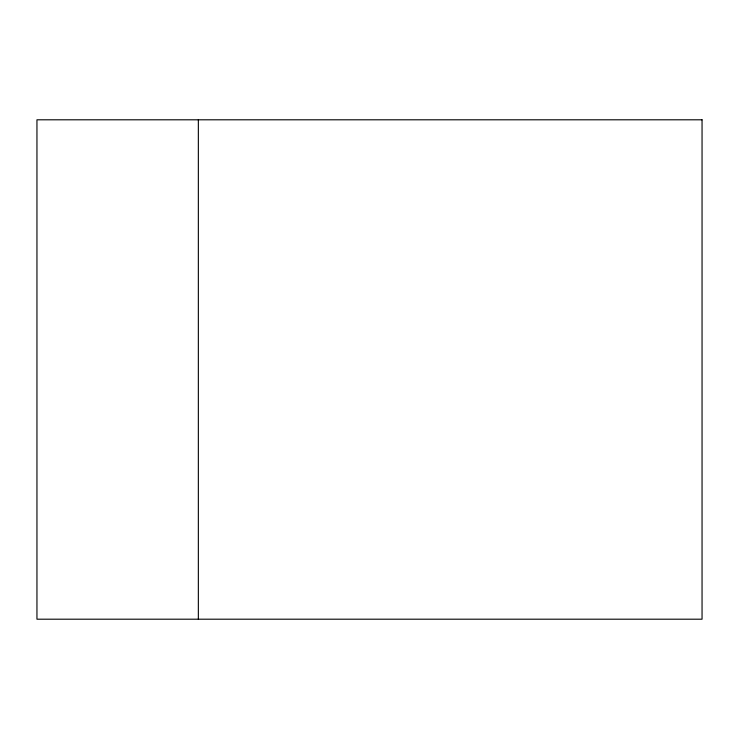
<?xml version="1.0" encoding="UTF-8"?>
<svg xmlns="http://www.w3.org/2000/svg" width="739" height="739" viewBox="0 0 739 739"><rect width="100%" height="100%" fill="white"/><g stroke="black" fill="none" stroke-linecap="round" stroke-linejoin="round"><path stroke-width="1.11" d="M198.348 119.801L198.348 619.199M702.05 119.801L36.95 119.801L36.95 619.199L702.05 619.199L702.05 119.801"/></g></svg>
